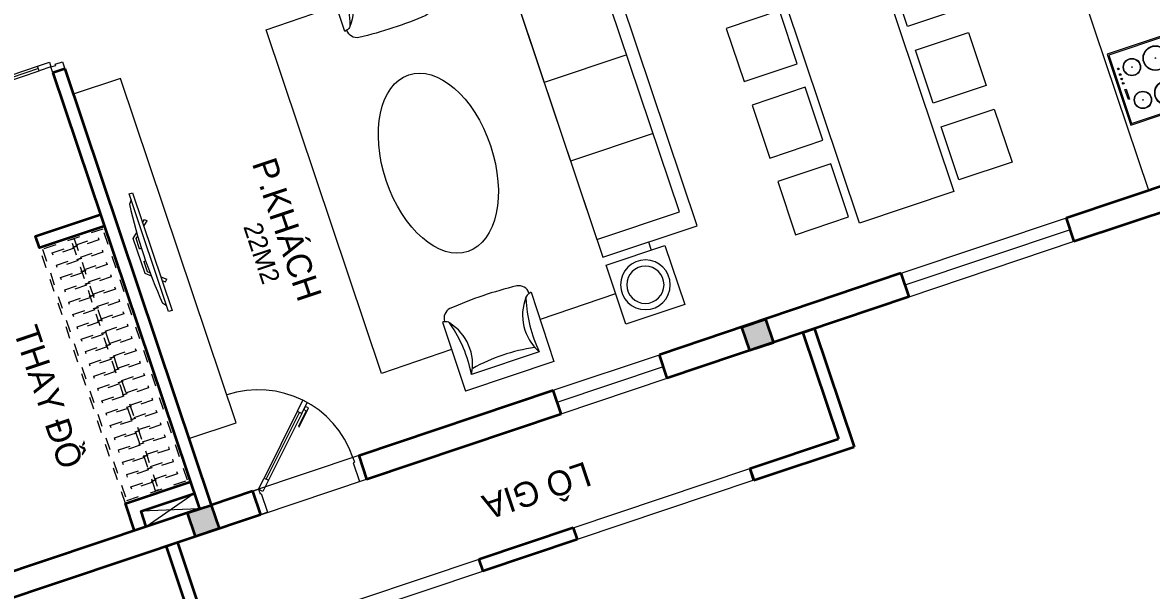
# Model space of a CAD drawing. Header units: metres. Extents: x 568336 to 569219, y 2065964 to 2066430.
# Drawn here: x 568487.28 to 568496.35, y 2066204.9 to 2066209.47 of the extents above; entities that cross this region are included whole.
import ezdxf

# ---------------------------------------------------------------- set-up
doc = ezdxf.new("R2010")
doc.units = ezdxf.units.M
for name, pattern in [('$AUDIT_BAD_LTYPE2', [0]), ('CENTER', [2, 1.25, -0.25, 0.25, -0.25]), ('X-5M-G-MB PHONGNGU$0$HIDDEN2', [0.1875, 0.125, -0.0625])]:
    doc.linetypes.add(name, pattern=pattern)
doc.layers.get('0').update_dxf_attribs({"linetype": 'CONTINUOUS'})
for name, color, linetype, lineweight in [('-CENTER', 143, 'CENTER', 13), ('-CONCRETE', 1, 'CONTINUOUS', 35), ('-DOOR', 137, 'CONTINUOUS', 9), ('-FURNITURE', 46, 'CONTINUOUS', 9), ('-HATCH', 8, 'CONTINUOUS', 5), ('-LINE1', 7, 'CONTINUOUS', 18), ('-TEXT', 7, 'CONTINUOUS', 15), ('-WALL', 4, 'CONTINUOUS', 35), ('TEXT25', 2, 'CONTINUOUS', 13)]:
    doc.layers.add(name, color=color, linetype=linetype, lineweight=lineweight)
doc.styles.add('SVN_AVO_thuong', font='')
doc.styles.add('T1', font='', dxfattribs={"height": 200})
doc.styles.add('vnavanth', font='', dxfattribs={"width": 0.8})
doc.styles.get('SVN_AVO_thuong').set_extended_font_data('SVN-Avo')
doc.styles.get('T1').set_extended_font_data('VNgeometric Light')
doc.styles.get('vnavanth').set_extended_font_data('.VnAvantH')

# ---------------------------------------------------------------- blocks, each defined once
blk = doc.blocks.new('*U216')
at = {"linetype": 'X-5M-G-MB PHONGNGU$0$HIDDEN2'}
for points in [[(0, 600.0000000004657), (0, 0), (2366.02830230802, -8.571288937267524e-10), (2366.02830230802, 599.9999999996085)], [(2346.02830230802, 579.9996613715351), (2346.02830230802, 19.99966137153531), (20, 20.00000000046566), (20, 580.0000000004657)], [(2346.02830230802, 286.6991212946174), (2346.02830230802, 313.0991212945242), (20, 313.0991212953813), (19.99999859370291, 286.6991212952417)], [(113.7817614636733, 319.1750910408318), (109.4317788550979, 319.1750910408318), (109.4317788550979, 280.441767644881), (113.7817614636733, 280.441767644881)], [(227.7817614636733, 319.1750910407849), (223.4317788550979, 319.1750910407849), (223.4317788550979, 280.4417676448341), (227.7817614636733, 280.4417676448341)], [(341.7817614636733, 319.175091040738), (337.4317788550979, 319.175091040738), (337.4317788550979, 280.4417676447872), (341.7817614636733, 280.4417676447872)], [(455.7817614636733, 319.1750910406911), (451.4317788550979, 319.1750910406911), (451.4317788550979, 280.4417676447403), (455.7817614636733, 280.4417676447403)], [(569.7817614636733, 319.1750910406442), (565.431778855098, 319.1750910406442), (565.431778855098, 280.4417676446934), (569.7817614636733, 280.4417676446934)], [(683.7817614636733, 319.1750910405973), (679.431778855098, 319.1750910405973), (679.431778855098, 280.4417676446465), (683.7817614636733, 280.4417676446465)], [(797.7817614636733, 319.1750910405504), (793.431778855098, 319.1750910405504), (793.431778855098, 280.4417676445996), (797.7817614636733, 280.4417676445996)], [(911.7817614636733, 319.1750910405035), (907.431778855098, 319.1750910405035), (907.431778855098, 280.4417676445527), (911.7817614636733, 280.4417676445527)], [(1025.781761463673, 319.1750910404566), (1021.431778855098, 319.1750910404566), (1021.431778855098, 280.4417676445057), (1025.781761463673, 280.4417676445057)], [(1139.781761463673, 319.1750910404097), (1135.431778855098, 319.1750910404097), (1135.431778855098, 280.4417676444588), (1139.781761463673, 280.4417676444588)], [(1253.781761463673, 319.1750910403628), (1249.431778855098, 319.1750910403628), (1249.431778855098, 280.4417676444119), (1253.781761463673, 280.4417676444119)], [(1367.781761463673, 319.1750910403159), (1363.431778855098, 319.1750910403159), (1363.431778855098, 280.441767644365), (1367.781761463673, 280.441767644365)], [(1481.781761463673, 319.175091040269), (1477.431778855098, 319.175091040269), (1477.431778855098, 280.4417676443181), (1481.781761463673, 280.4417676443181)], [(1595.781761463673, 319.175091040222), (1591.431778855098, 319.175091040222), (1591.431778855098, 280.4417676442712), (1595.781761463673, 280.4417676442712)], [(1709.781761463673, 319.1750910401751), (1705.431778855098, 319.1750910401751), (1705.431778855098, 280.4417676442243), (1709.781761463673, 280.4417676442243)], [(1823.781761463673, 319.1750910401282), (1819.431778855098, 319.1750910401282), (1819.431778855098, 280.4417676441774), (1823.781761463673, 280.4417676441774)], [(1937.781761463673, 319.1750910400813), (1933.431778855098, 319.1750910400813), (1933.431778855098, 280.4417676441305), (1937.781761463673, 280.4417676441305)], [(2051.781761463673, 319.1750910400344), (2047.431778855098, 319.1750910400344), (2047.431778855098, 280.4417676440836), (2051.781761463673, 280.4417676440836)], [(2165.781761463673, 319.1750910399875), (2161.431778855098, 319.1750910399875), (2161.431778855098, 280.4417676440366), (2165.781761463673, 280.4417676440366)], [(2279.781761463673, 319.1750910399406), (2275.431778855098, 319.1750910399406), (2275.431778855098, 280.4417676439897), (2279.781761463673, 280.4417676439897)]]:
    blk.add_lwpolyline(points, close=True, dxfattribs=at)
for points in [[(122.2409142897814, 313.1103512093413), (122.2409142897814, 515.2497102723445), (100.1765458012815, 515.2497102723445), (100.1765458012815, 313.1103512093413)], [(236.2409142897814, 313.1103512092944), (236.2409142897814, 515.2497102722975), (214.1765458012815, 515.2497102722975), (214.1765458012815, 313.1103512092944)], [(350.2409142897814, 313.1103512092475), (350.2409142897814, 515.2497102722507), (328.1765458012815, 515.2497102722507), (328.1765458012815, 313.1103512092475)], [(464.2409142897814, 313.1103512092006), (464.2409142897814, 515.2497102722037), (442.1765458012815, 515.2497102722037), (442.1765458012815, 313.1103512092006)], [(578.2409142897814, 313.1103512091537), (578.2409142897814, 515.2497102721569), (556.1765458012815, 515.2497102721569), (556.1765458012815, 313.1103512091537)], [(692.2409142897814, 313.1103512091068), (692.2409142897814, 515.24971027211), (670.1765458012815, 515.24971027211), (670.1765458012815, 313.1103512091068)], [(806.2409142897814, 313.1103512090599), (806.2409142897814, 515.249710272063), (784.1765458012815, 515.249710272063), (784.1765458012815, 313.1103512090599)], [(920.2409142897814, 313.110351209013), (920.2409142897814, 515.2497102720162), (898.1765458012815, 515.2497102720162), (898.1765458012815, 313.110351209013)], [(1034.240914289781, 313.1103512089661), (1034.240914289781, 515.2497102719692), (1012.176545801281, 515.2497102719692), (1012.176545801281, 313.1103512089661)], [(1148.240914289781, 313.1103512089192), (1148.240914289781, 515.2497102719224), (1126.176545801281, 515.2497102719224), (1126.176545801281, 313.1103512089192)], [(1262.240914289781, 313.1103512088723), (1262.240914289781, 515.2497102718754), (1240.176545801281, 515.2497102718754), (1240.176545801281, 313.1103512088723)], [(1376.240914289781, 313.1103512088254), (1376.240914289781, 515.2497102718285), (1354.176545801281, 515.2497102718285), (1354.176545801281, 313.1103512088254)], [(1490.240914289781, 313.1103512087785), (1490.240914289781, 515.2497102717816), (1468.176545801281, 515.2497102717816), (1468.176545801281, 313.1103512087785)], [(1604.240914289781, 313.1103512087315), (1604.240914289781, 515.2497102717347), (1582.176545801281, 515.2497102717347), (1582.176545801281, 313.1103512087315)], [(1718.240914289781, 313.1103512086846), (1718.240914289781, 515.2497102716878), (1696.176545801281, 515.2497102716878), (1696.176545801281, 313.1103512086846)], [(1832.240914289781, 313.1103512086377), (1832.240914289781, 515.2497102716409), (1810.176545801281, 515.2497102716409), (1810.176545801281, 313.1103512086377)], [(1946.240914289781, 313.1103512085908), (1946.240914289781, 515.2497102715939), (1924.176545801281, 515.2497102715939), (1924.176545801281, 313.1103512085908)], [(2060.240914289781, 313.1103512085439), (2060.240914289781, 515.2497102715471), (2038.176545801281, 515.2497102715471), (2038.176545801281, 313.1103512085439)], [(2174.240914289781, 313.110351208497), (2174.240914289781, 515.2497102715001), (2152.176545801281, 515.2497102715001), (2152.176545801281, 313.110351208497)], [(2288.240914289781, 313.1103512084501), (2288.240914289781, 515.2497102714533), (2266.176545801281, 515.2497102714533), (2266.176545801281, 313.1103512084501)], [(100.1765458012815, 286.7103512094345), (100.1765458012815, 92.0852110228024), (122.2409142897814, 92.0852110228024), (122.2409142897814, 286.7103512094345)], [(214.1765458012815, 286.7103512093876), (214.1765458012815, 92.08521102275549), (236.2409142897814, 92.08521102275549), (236.2409142897814, 286.7103512093876)], [(328.1765458012815, 286.7103512093407), (328.1765458012815, 92.08521102270858), (350.2409142897814, 92.08521102270858), (350.2409142897814, 286.7103512093407)], [(442.1765458012815, 286.7103512092938), (442.1765458012815, 92.08521102266168), (464.2409142897814, 92.08521102266168), (464.2409142897814, 286.7103512092938)], [(556.1765458012815, 286.7103512092469), (556.1765458012815, 92.08521102261477), (578.2409142897814, 92.08521102261477), (578.2409142897814, 286.7103512092469)], [(670.1765458012815, 286.7103512092), (670.1765458012815, 92.08521102256786), (692.2409142897814, 92.08521102256786), (692.2409142897814, 286.7103512092)], [(784.1765458012815, 286.7103512091531), (784.1765458012815, 92.08521102252095), (806.2409142897814, 92.08521102252095), (806.2409142897814, 286.7103512091531)], [(898.1765458012815, 286.7103512091062), (898.1765458012815, 92.08521102247404), (920.2409142897814, 92.08521102247404), (920.2409142897814, 286.7103512091062)], [(1012.176545801281, 286.7103512090592), (1012.176545801281, 92.08521102242715), (1034.240914289781, 92.08521102242715), (1034.240914289781, 286.7103512090592)], [(1126.176545801281, 286.7103512090123), (1126.176545801281, 92.08521102238024), (1148.240914289781, 92.08521102238024), (1148.240914289781, 286.7103512090123)], [(1240.176545801281, 286.7103512089654), (1240.176545801281, 92.08521102233333), (1262.240914289781, 92.08521102233333), (1262.240914289781, 286.7103512089654)], [(1354.176545801281, 286.7103512089186), (1354.176545801281, 92.08521102228642), (1376.240914289781, 92.08521102228642), (1376.240914289781, 286.7103512089186)], [(1468.176545801281, 286.7103512088717), (1468.176545801281, 92.0852110222395), (1490.240914289781, 92.0852110222395), (1490.240914289781, 286.7103512088717)], [(1582.176545801281, 286.7103512088247), (1582.176545801281, 92.0852110221926), (1604.240914289781, 92.0852110221926), (1604.240914289781, 286.7103512088247)], [(1696.176545801281, 286.7103512087778), (1696.176545801281, 92.0852110221457), (1718.240914289781, 92.0852110221457), (1718.240914289781, 286.7103512087778)], [(1810.176545801281, 286.7103512087309), (1810.176545801281, 92.08521102209879), (1832.240914289781, 92.08521102209879), (1832.240914289781, 286.7103512087309)], [(1924.176545801281, 286.710351208684), (1924.176545801281, 92.08521102205188), (1946.240914289781, 92.08521102205188), (1946.240914289781, 286.710351208684)], [(2038.176545801281, 286.7103512086371), (2038.176545801281, 92.08521102200497), (2060.240914289781, 92.08521102200497), (2060.240914289781, 286.7103512086371)], [(2152.176545801281, 286.7103512085902), (2152.176545801281, 92.08521102195806), (2174.240914289781, 92.08521102195806), (2174.240914289781, 286.7103512085902)], [(2266.176545801281, 286.7103512085433), (2266.176545801281, 92.08521102191116), (2288.240914289781, 92.08521102191116), (2288.240914289781, 286.7103512085433)]]:
    blk.add_lwpolyline(points, dxfattribs=at)
blk = doc.blocks.new('*U152')
at = {"linetype": '$AUDIT_BAD_LTYPE2'}
for p, q in [((70, 100), (70, 699.9999999999982)), ((90, 699.9999999999982), (90, 100))]:
    blk.add_line(p, q, dxfattribs=at)
for points in [[(50, 699.9999999999982), (90, 699.9999999999982), (90, 799.9999999999982), (50, 799.9999999999982), (50, 699.9999999999982)], [(50, 702.9059272893337), (50, 100)], [(50, 100), (90, 100), (90, 0), (50, 0), (50, 100)]]:
    blk.add_lwpolyline(points)
for points in [[(118.2698876160139, 594.5156181119073), (118.2698876160139, 764.1349438079906), (90, 764.1349438079906), (90, 735.8650561920058), (112.6159100928053, 735.8650561920058), (112.6159100928053, 594.5156181119073)], [(0, 0), (50, 0), (50, -40), (60, -40), (60, -99.99999999999272), (0, -99.99999999999272)], [(899.9999999999982, 1.3252863207713e-28), (849.9999999999982, 1.3252863207713e-28), (849.9999999999982, -40.00000000000001), (839.9999999999982, -40.00000000000001), (839.9999999999982, -99.99999999999272), (899.9999999999982, -99.99999999999272)]]:
    blk.add_lwpolyline(points, close=True)
at = {"linetype": '$AUDIT_BAD_LTYPE2', "ltscale": 0.3}
blk.add_arc((50, 0), 799.9999999999982, 0, 90, dxfattribs=at)
blk = doc.blocks.new('A$C23F441E4')
at = {"ltscale": 3}
blk.add_lwpolyline([(-300, -0.0002277038292959332), (-300, -510.0002277038293), (300, -510.0002277038293), (300, -0.0002277038292959332), (-300, -0.0002277038292959332)], dxfattribs=at)
for points in [[(-290, -10.0002277038293), (-290, -500.0002277038293), (290, -500.0002277038293), (290, -10.0002277038293)], [(-99.92361733876169, -45.7805013358593), (-15.01730352267623, -45.7805013358593), (-15.01730352267623, -56.33586340083275), (-99.92361733876169, -56.33586340083275)]]:
    blk.add_lwpolyline(points, close=True, dxfattribs=at)
for centre, radius in [((-139, -156.0002277038293), 70), ((-139, -156.0002277038293), 67), ((36.90287313051522, -47.90127239702269), 6.597286366527707), ((74.40287313051522, -47.90127239702269), 6.597286366527707), ((139, -156.0002277038293), 70), ((139, -156.0002277038293), 67), ((111.9028731305152, -47.90127239702269), 6.597286366527707), ((160.4028731305152, -47.90127239702269), 6.597286366527707), ((-139, -156.0002277038293), 2), ((139, -156.0002277038293), 2), ((-147.0336941294372, -358.653199238237), 100), ((-147.0336941294372, -358.653199238237), 97), ((147.0336941294372, -358.653199238237), 100), ((147.0336941294372, -358.653199238237), 97), ((-147.0336941294372, -358.653199238237), 2), ((147.0336941294372, -358.653199238237), 2)]:
    blk.add_circle(centre, radius, dxfattribs=at)
blk = doc.blocks.new('XR.MB.LM123$0$tvi 1')
blk.add_lwpolyline([(28.54445810673496, -2.291926648467779e-10), (28.54445810673496, -999.9999999999964), (-7.275957614183426e-12, -1000), (0, 0)], close=True)
for points in [[(28.54445810680045, -50.31958968611434), (52.37372755713295, -80.86315460130209)], [(-24.09820395050338, -235.5599978379832), (-39.09879504836863, -251.7939635238108)], [(0, -284.7849796677438), (-39.09879504836863, -251.7939635238108)], [(0, -255.9952397129928), (-24.09820395050338, -235.5599978379832)], [(69.66229681991535, -315.0836646851385), (111.1934016081432, -350.2927865858655), (111.193401608034, -649.712917566063), (69.68611289083492, -684.9110379843005)], [(89.09002233762294, -445.7449799550195), (89.09002233762294, -359.9578938602899), (70.91298945683957, -344.6203678706661)], [(89.09002233762294, -445.7449799550195), (73.49991829216015, -445.7449799550232)], [(89.09002233768115, -554.2550200447404), (89.09002233773936, -640.0421061392371), (70.91298945678864, -655.3796321293303)], [(89.09002233768115, -554.2550200447404), (73.49991829216015, -554.2550200447404)], [(0, -715.2150203320198), (-39.09879504836863, -748.2060364759491)], [(-24.09820395050338, -764.4400021620095), (-39.09879504836863, -748.2060364759491)], [(0, -744.004760287), (-24.09820395050338, -764.4400021620095)], [(28.54445810674224, -949.680410313882), (52.37372755713295, -919.1368453984578)]]:
    blk.add_lwpolyline(points)
blk.add_arc((-4025.16618952866, -499.9999999999964), 4099.025185406737, 354.1310878512652, 5.868912148527433)
blk = doc.blocks.new('ghe11asdsdsdsd')
at = {"layer": '-FURNITURE', "ltscale": 5}
for p, q in [((-454.1512245237245, 641.9073886275291), (-454.093361600535, -60.42008052262099)), ((446.9845405295782, 642.5119281820953), (445.2090906954836, -59.49456913078757)), ((339.4434767446655, 74.7769195077999), (-347.9447826922697, 73.86721415390639)), ((445.2090906954836, -59.49456913078757), (-454.093361600535, -60.42008052262099))]:
    blk.add_line(p, q, dxfattribs=at)
for centre, radius, start, end in [((-329.6609394550032, 640.4347183164282), 102.5030657496747, 97.790878171796, 180.4720192216976), ((13.76703277978231, -3057.035900902003), 3815.794779152998, 85.15051378916075, 95.37323135559144), ((322.4963123202615, 643.5363927781655), 102.5030657496747, 359.5521671507362, 82.23330821456577), ((-556.8192392717756, 172.0380743239075), 480.9551723817158, 73.62802494144414, 77.67439557183955), ((-435.3449582978792, 585.5188594441861), 49.99999999999999, 17.29045382422632, 73.62802494144414), ((-752.7215750947944, 311.3200961878028), 469.2846926992153, 329.6029749418909, 39.82713105222346), ((-1717.077797784907, 235.4868877488407), 1378.639231958857, 353.2676599931669, 15.34770349738529), ((744.7327549548354, 311.2790322922665), 469.2468948897888, 140.0381535895592, 210.2652298418676), ((1708.833027020766, 233.2264510887835), 1378.526022415482, 164.5192846221356, 186.6002375866197), ((428.017340289487, 586.1773279104382), 49.99999999999999, 106.2083736517696, 162.5459446768903), ((548.310481298744, 172.35137315467), 480.9551723817158, 102.1620030057203, 106.2083736517696), ((-1.445652381749824, -1576.057105405802), 1730.279692069412, 79.6029490361376, 100.5814174655623)]:
    blk.add_arc(centre, radius, start, end, dxfattribs=at)
blk = doc.blocks.new('GHE600')
at = {"layer": '-FURNITURE'}
for p, q in [((269949.5421851056, 8709.741290517763), (270649.5421851056, 8709.74129051782)), ((269949.5421851289, 8043.074623851076), (270649.5421851289, 8043.074623851135))]:
    blk.add_line(p, q, dxfattribs=at)
for points in [[(270145.5337149384, 9594.84705863762), (270145.5337150262, 10094.84705863762), (270645.5337150262, 10094.84705854984), (270645.5337149384, 9594.847058549843)], [(269849.5421851288, 9526.40795718442), (270649.5421851288, 9526.407957184478), (270649.5421851639, 7226.407957184478), (269849.5421851639, 7226.40795718442)], [(269949.5421851288, 9376.40795718442), (270649.5421851288, 9376.407957184478), (270649.5421851639, 7376.407957184478), (269949.5421851639, 7376.40795718442)], [(270145.5337145109, 7157.96885590817), (270145.5337144231, 6657.96885590817), (270645.5337144231, 6657.968855820392), (270645.5337145109, 7157.968855820392)]]:
    blk.add_lwpolyline(points, close=True, dxfattribs=at)
at = {"layer": '-FURNITURE', "elevation": -1.348764000838661e-08}
for points in [[(271286.9253059005, 9830.321753277356), (270645.53371498, 9832.18215255058)], [(272037.8126997925, 6909.345592938189), (272633.6221192031, 6907.537773812626), (272633.6585346201, 9823.095600669185), (272037.874818299, 9826.334833337169)], [(270262.0588059474, 9594.847058617102), (270262.0583521723, 9526.40795718442)], [(270262.0260181179, 7226.40795718439), (270262.0255643428, 7157.968855887651)], [(270645.5337144685, 6916.624135324557), (271286.6504318018, 6913.272511655086)]]:
    blk.add_lwpolyline(points, dxfattribs=at)
at = {"layer": '-FURNITURE'}
for centre, radius in [((270395.5337149822, 9844.847058593674), 200), ((270395.5337149822, 9844.847058593674), 150), ((270395.5337144671, 6907.968855864223), 200), ((270395.5337144671, 6907.968855864223), 150)]:
    blk.add_circle(centre, radius, dxfattribs=at)
at = {"layer": '-FURNITURE', "extrusion": (0, 0, -1)}
blk.add_ellipse((271661.9002663364, 8365.294462872116), major_axis=(3.669220623812561e-13, 749.5763598198391), ratio=0.5899940615450746, dxfattribs=at)
at = {"layer": '-FURNITURE', "zscale": 0.83397927038413}
for p, xscale, yscale, rotation in [((271659.4476334748, 10145.29901697894, -5.948631914765009e-09), 0.83397927038413, 0.83397927038413, 179.9447021404027), ((271659.4476334748, 6607.516897389956, -5.948631914765009e-09), -0.8339792703841301, 0.8339792703841301, 0.05529785959737722)]:
    blk.add_blockref('ghe11asdsdsdsd', p, dxfattribs=dict(at, xscale=xscale, yscale=yscale, rotation=rotation))
blk = doc.blocks.new('*U174')
at = {"linetype": '$AUDIT_BAD_LTYPE2'}
for p, q in [((134.8528137423857, 56.56854249492379), (559.116882454313, 480.832611206851)), ((573.2590180780439, 466.69047558312), (148.9949493661167, 42.42640687119284))]:
    blk.add_line(p, q, dxfattribs=at)
for points in [[(544.974746830582, 494.9747468305819), (573.2590180780439, 466.69047558312), (643.9696961966987, 537.4011537017748), (615.6854249492368, 565.6854249492367), (544.974746830582, 494.9747468305819)], [(547.0295477225062, 497.0295477225062), (120.7106781186548, 70.71067811865474)], [(120.7106781186548, 70.71067811865474), (148.9949493661167, 42.42640687119284), (78.2842712474619, -28.2842712474619), (50, 0), (120.7106781186548, 70.71067811865474)]]:
    blk.add_lwpolyline(points)
for points in [[(518.6601255723684, 372.1119246041146), (638.5991009923586, 492.0509000241046), (618.6092717556935, 512.0407292607696), (598.6194425190491, 492.0509000241252), (614.6113059083771, 476.0590366347973), (514.6621597250313, 376.1098904514517)], [(0, 0), (50, 0), (50, -40), (60, -40), (60, -199.3588634537518), (0, -199.3588634537518)], [(899.9999999999982, 1.3252863207713e-28), (849.9999999999982, 1.3252863207713e-28), (849.9999999999982, -40.00000000000001), (839.9999999999982, -40.00000000000001), (839.9999999999982, -199.3588634537518), (899.9999999999982, -199.3588634537518)]]:
    blk.add_lwpolyline(points, close=True)
at = {"linetype": '$AUDIT_BAD_LTYPE2', "ltscale": 0.3}
blk.add_arc((50, 0), 799.9999999999982, 0, 90, dxfattribs=at)
blk = doc.blocks.new('A$C18251349')
at = {"layer": '-LINE1'}
for points in [[(899.9698889118445, 4649.999350743368), (999.8064622648526, 4649.999350743368), (999.8064622648526, 3150.000784432457), (899.9698889118445, 3150.000784432457)], [(999.8064622648526, 2350.000784432457), (899.8064622648526, 2350.000784432457), (899.8064622648526, 850.0007844324573), (999.8064622648526, 850.0007844324573)]]:
    blk.add_lwpolyline(points, close=True, dxfattribs=at)
at = {"layer": '-WALL'}
for p, q in [((0.004909113922622055, 5500.000784432457), (1000.006230624509, 5500.000784432457)), ((0.004909113922622055, 5500.000784432457), (0.004909113922622055, 5400.000784432456)), ((999.9698890817235, 4650.000784432457), (1000.006230624509, 5500.000784432457)), ((0.0002397763018961996, 5400.000784432457), (900.0013849787356, 5400.000784432457)), ((899.9698889118445, 4649.999350743368), (900.0013849787356, 5400.000784432457)), ((899.9698889118445, 4649.999350743368), (999.9698888226703, 4649.994681405777)), ((999.9698890817235, 4650.000784432457), (909.9729728006059, 4650.005189332122)), ((899.8064622648526, 3150.000784432457), (999.8064622648526, 3150.000784432457)), ((899.8064622648526, 3150.000784432457), (899.8064622648526, 2350.000784432457)), ((999.8064622648526, 3150.000784432457), (999.8064622648526, 2350.000784432457)), ((899.8064622648526, 2350.000784432457), (999.8064622648526, 2350.000784432457)), ((899.8064622648526, 850.0007844324573), (999.8064622648526, 850.0007844324573)), ((899.8064622648526, 850.0007844324573), (899.8064622648526, 100.0183032938512)), ((999.8064622648526, 850.0007844324573), (999.8064622648526, 0.0007844324572943151)), ((899.8064622648526, 100.0183032938512), (0.004909113922622055, 100.1600033289023)), ((0.004909113922622055, 100.1600033289023), (0.004909113922622055, 0.160002526070457)), ((0.004909113922622055, 0.160002526070457), (999.8064622648526, 0.0007844324572943151))]:
    blk.add_line(p, q, dxfattribs=at)
blk = doc.blocks.new('A$C2896516a')
for points in [[(75, 1385.934425984509), (525, 1385.934425905347), (525.0000000782311, 1835.934425905347), (75.0000000782311, 1835.934425984509), (75, 1385.934425984509)], [(725, 1385.934425870422), (1175, 1385.934425792191), (1175.000000078231, 1835.934425792191), (725.0000000782311, 1835.934425870422), (725, 1385.934425870422)], [(1375, 1385.934425753978), (1825, 1385.934425675747), (1825.000000078231, 1835.934425675747), (1375.000000078231, 1835.934425753978), (1375, 1385.934425753978)], [(75, 450), (525, 450.0000000791624), (525.0000000782311, 7.916241884231567e-08), (75.0000000782311, 0), (75, 450)], [(725, 450.000000114087), (1175, 450.0000001923181), (1175.000000078231, 1.923181116580963e-07), (725.0000000782311, 1.140870153903961e-07), (725, 450.000000114087)], [(1375, 450.0000002305314), (1825, 450.0000003087625), (1825.000000078231, 3.087625373154879e-07), (1375.000000078231, 2.305314410477877e-07), (1375, 450.0000002305314)]]:
    blk.add_lwpolyline(points)
blk.add_lwpolyline([(0, 517.9672129922546), (1900, 517.9672129922546), (1900, 1317.967212992255), (0, 1317.967212992255)], close=True)
blk = doc.blocks.new('A$C5C575821')
at = {"layer": '-CONCRETE'}
h = blk.add_hatch(color=256, dxfattribs=at)
h.dxf.hatch_style = 1
h.paths.add_polyline_path([(-0.00237559899687767, 200.0000000000146), (-0.00237559899687767, 1.455191522836685e-11), (199.9976244010031, 1.455191522836685e-11), (199.9976244010031, 200.0000000000146)])
blk.add_lwpolyline([(-0.00237559899687767, 1.455191522836685e-11), (199.9976244010031, 1.455191522836685e-11), (199.9976244010031, 200.0000000000146), (-0.00237559899687767, 200.0000000000146)], close=True, dxfattribs=at)
blk = doc.blocks.new('M28-T2')
at = {"layer": '-DOOR'}
for p, q in [((201196.1634832244, -755104.8497962741), (201196.1827810447, -756504.8497962741)), ((201295.6975400785, -755104.8497962741), (201295.7168378989, -756504.8497962741)), ((201395.9474804908, -755104.8497962741), (201395.9667783112, -756504.8497962741)), ((201197.6496491023, -759453.8042811615), (201197.6496491023, -758553.8042811615)), ((201297.6496491023, -759453.8042811615), (201297.6496491023, -758553.8042811615)), ((201397.6496491023, -759453.8042811615), (201397.6496491023, -758553.8042811615))]:
    blk.add_line(p, q, dxfattribs=at)
at = {"layer": '-FURNITURE'}
blk.add_line((201197.7261757504, -754404.8048744508), (196297.8027023986, -754404.8048744508), dxfattribs=at)
at = {"layer": '-FURNITURE', "elevation": -1.348764000838661e-08}
blk.add_lwpolyline([(200633.6449889449, -761954.5937227047), (197712.8932432721, -761955.1666811927), (197712.8932432721, -762354.8048741528), (200633.6449890151, -762355.594315661)], close=True, dxfattribs=at)
at = {"layer": '-FURNITURE'}
for points in [[(201066.5854531722, -762454.6406948495), (201197.7261757503, -762904.8048774264)], [(201197.7261756866, -762455.2933022751), (201066.5854529046, -762904.8048770822)]]:
    blk.add_lwpolyline(points, dxfattribs=at)
at = {"layer": '-HATCH', "elevation": -1.348764000838661e-08}
blk.add_lwpolyline([(201397.5540195326, -761103.8042811615), (201197.5540195325, -761103.8042811615), (201197.5540195325, -762003.8042811964), (201397.5540195326, -762003.8042811964)], close=True, dxfattribs=at)
at = {"layer": '-WALL'}
for p, q in [((201397.7261757505, -753604.8048744662), (201395.4782752274, -755104.8048744662)), ((201197.7261757504, -753804.8048744554), (201195.4782752273, -755104.8505314708)), ((201195.5075240547, -755104.8048744662), (201395.5075240547, -755104.8048744662)), ((201194.9125833617, -756504.8048744664), (201197.7261757504, -758553.8042811615)), ((201194.9125833617, -756504.8048744664), (201394.2996451277, -756504.8048744664)), ((201394.2996451277, -756504.8048744664), (201397.6496491024, -758553.8042811615)), ((201397.6496491024, -758553.8042811615), (201197.7261757504, -758553.8042811615)), ((201197.6496491023, -761103.8042811615), (201197.6496491023, -759453.8042811615)), ((201397.6496491023, -759453.8042811615), (201197.6496491023, -759453.8042811615)), ((201397.6496491023, -761103.8042811615), (201397.6496491023, -759453.8042811615)), ((201197.6496491023, -761103.8042811615, -1.348764000838649e-08), (201397.6496491023, -761103.8042811615, -1.348764000838649e-08)), ((201197.6496491023, -762003.8042811615), (201197.6496491022, -762354.8048741551)), ((201197.6496491023, -762003.8042811615, -1.348764000838649e-08), (201397.7261757504, -762003.8042811615, -1.348248116292704e-08)), ((201397.7261757504, -762003.8042811615), (201397.7261757504, -765905.7951015419)), ((197497.4644635432, -762354.8048741551), (201197.6496491022, -762354.8048741551)), ((197497.4644635432, -762354.8048741551), (197497.4644635432, -762454.8048741549)), ((197497.4644635432, -762454.8048741551), (201197.7261757503, -762454.8048741551)), ((201197.7261757503, -762454.8048741551), (201197.7261757506, -765820.1742797195))]:
    blk.add_line(p, q, dxfattribs=at)
for points in [[(198797.7261757504, -762454.8048741549), (198797.7261757504, -763004.8048771349), (198697.7261757504, -763004.8048771349), (198697.7261757504, -762454.8048741551)], [(201197.7261754062, -763004.8048774264), (200966.5854528282, -763004.8048770059), (200966.5854531722, -762454.6406947729)], [(201197.7261754827, -762904.8048774264), (201066.5854529046, -762904.8048770822), (201066.5854531722, -762454.6406948495)]]:
    blk.add_lwpolyline(points, dxfattribs=at)
at = {"layer": '-DOOR', "xscale": -1, "rotation": 90}
blk.add_blockref('GHE600', (207536.8284679764, -488086.4113733423), dxfattribs=at)
at = {"layer": '-DOOR'}
for name, p, rotation in [('*U174', (201198.1951560788, -762003.8042811615, -1.348764000838661e-08), 90.00000000000001), ('*U152', (197497.4644635432, -762454.8048741549), 180)]:
    blk.add_blockref(name, p, dxfattribs=dict(at, rotation=rotation))
at = {"layer": '-FURNITURE', "rotation": 180}
blk.add_blockref('A$C23F441E4', (200352.0211257755, -754372.921161658), dxfattribs=at)
at = {"layer": '-FURNITURE', "xscale": -1}
blk.add_blockref('A$C2896516a', (200705.7189898986, -757209.2571430843), dxfattribs=at)
at = {"layer": '-FURNITURE', "extrusion": (0, 0, -1), "xscale": -1, "rotation": 90.00368972240832}
blk.add_blockref('XR.MB.LM123$0$tvi 1', (-199614.425475874, -762155.4500852068), dxfattribs=at)
at = {"layer": '-FURNITURE', "extrusion": (0, 0, -1), "xscale": 0.916666666665974, "yscale": 0.916666666665974, "zscale": -0.916666666665974}
blk.add_blockref('*U216', (-200966.5854528645, -763004.8048769891), dxfattribs=at)
at = {"layer": '-WALL'}
blk.add_blockref('A$C18251349', (201397.7212666368, -762804.8990844422), dxfattribs=at)
at = {"layer": '-WALL', "xscale": -1}
for p in [(201397.7238001515, -757854.8048758808), (201397.7238001236, -762555.2933036973)]:
    blk.add_blockref('A$C5C575821', p, dxfattribs=at)
at = {"layer": '-TEXT', "color": 2, "style": 'vnavanth'}
for s, p in [('p.kh¸ch', (198695.3918896803, -761171.2979132388, -1.348764000838661e-08)), ('thay ®å', (199364.0194183737, -763418.1280382614))]:
    blk.add_text(s, height=199.9591899200177, dxfattribs=at).set_placement(p)
at = {"layer": 'TEXT25'}
for s, height, rotation, style, p in [('LÔ GIA', 200, 269.9999999899948, 'SVN_AVO_thuong', (201820.6533366641, -759390.1391214862)), ('22M2', 150, 1.005123984043621e-08, 'T1', (199155.5988604461, -761398.7770989089, -1.348764000838661e-08))]:
    blk.add_text(s, height=height, rotation=rotation, dxfattribs=dict(at, style=style)).set_placement(p)

msp = doc.modelspace()

# ---------------------------------------------------------------- block references
at = {"layer": '-CENTER', "xscale": 0.001, "yscale": 0.001, "zscale": 0.001, "rotation": 288.5514997321089}
msp.add_blockref('M28-T2', (569147.5246051219, 2066638.8805673), dxfattribs=at)

doc.saveas('drawing.dxf')
